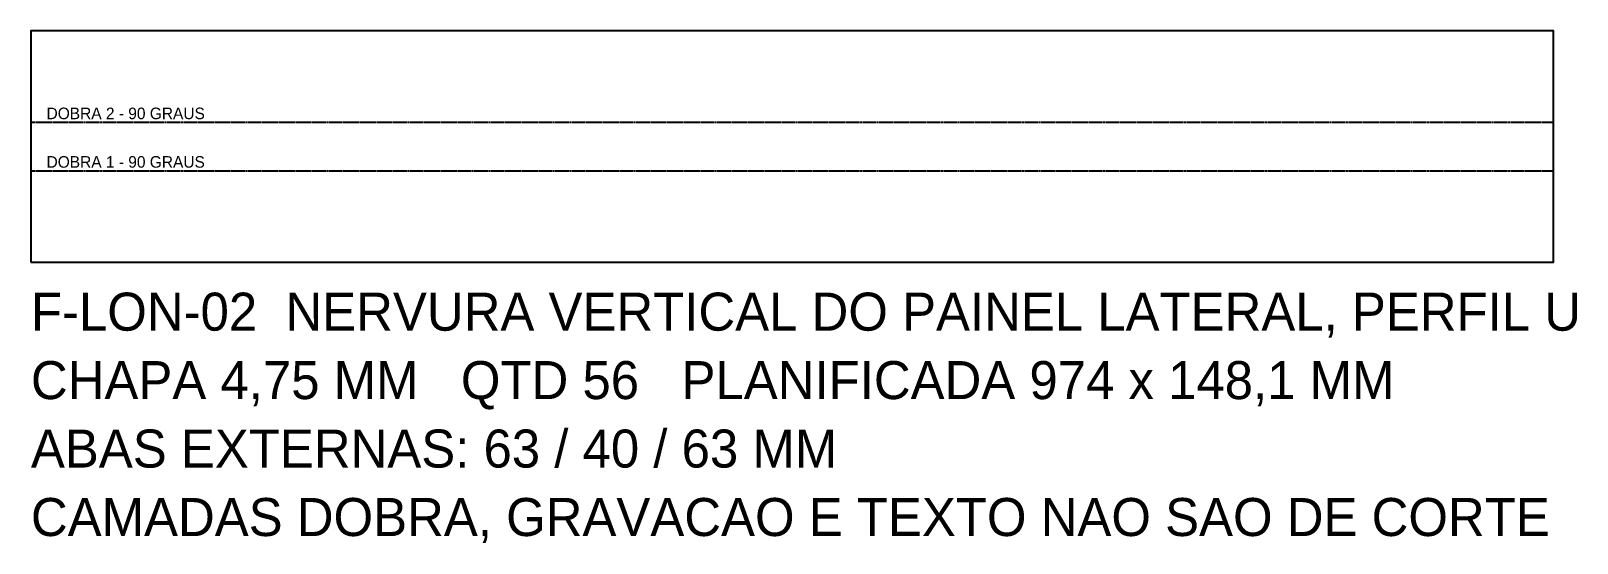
# Model space of a CAD drawing. Header units: millimetres. Extents: x 0 to 989, y -180 to 148.
import ezdxf

# ---------------------------------------------------------------- set-up
doc = ezdxf.new("R2010")
doc.units = ezdxf.units.MM
doc.linetypes.add('DASHED', pattern=[1.524, 1.27, -0.254])
for name, color, linetype in [('CORTE', 7, 'CONTINUOUS'), ('DOBRA', 2, 'DASHED'), ('TEXTO', 3, 'CONTINUOUS')]:
    doc.layers.add(name, color=color, linetype=linetype)

msp = doc.modelspace()

# ---------------------------------------------------------------- linework, layer by layer
at = {"layer": 'CORTE'}
msp.add_lwpolyline([(0, 0), (974, 0), (974, 148.12), (0, 148.12)], close=True, dxfattribs=at)
at = {"layer": 'DOBRA'}
for p, q in [((0, 89.59), (974, 89.59)), ((0, 58.53), (974, 58.53))]:
    msp.add_line(p, q, dxfattribs=at)

# ---------------------------------------------------------------- texts
at = {"layer": 'TEXTO'}
for s, height, p in [('DOBRA 2 - 90 GRAUS', 7.4059, (10, 91.59)), ('DOBRA 1 - 90 GRAUS', 7.4059, (10, 60.53)), ('F-LON-02  NERVURA VERTICAL DO PAINEL LATERAL, PERFIL U', 24.35, (0, -43.83)), ('CHAPA 4,75 MM   QTD 56   PLANIFICADA 974 x 148,1 MM', 24.35, (0, -87.66)), ('ABAS EXTERNAS: 63 / 40 / 63 MM', 24.35, (0, -131.49)), ('CAMADAS DOBRA, GRAVACAO E TEXTO NAO SAO DE CORTE', 24.35, (0, -175.32))]:
    msp.add_text(s, height=height, dxfattribs=at).set_placement(p)

doc.saveas('drawing.dxf')
